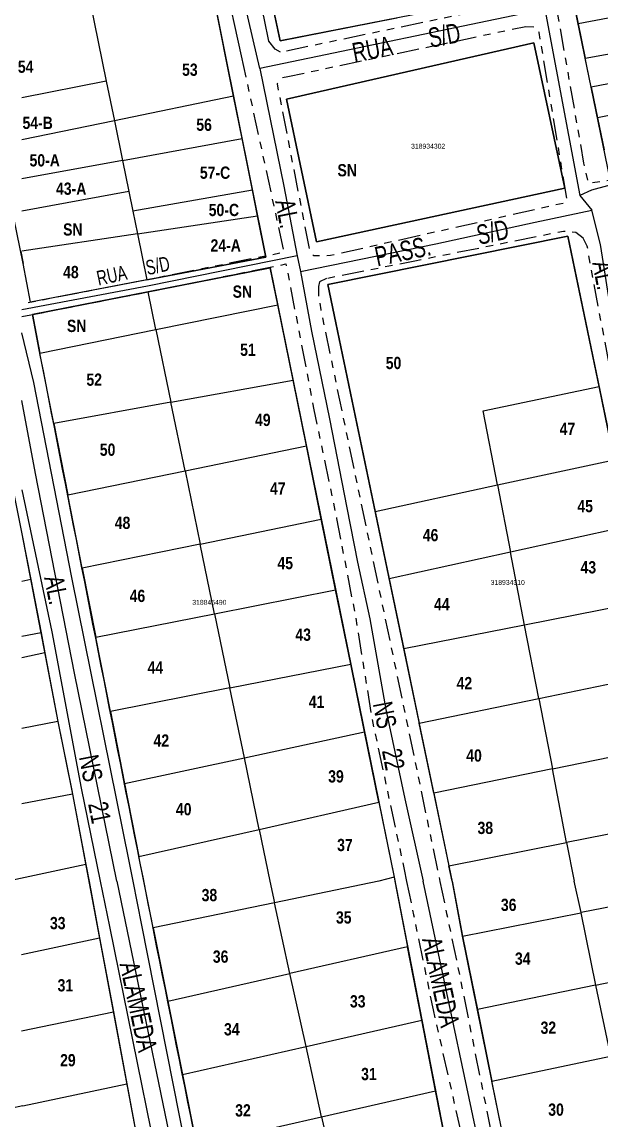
# Model space of a CAD drawing. Extents: x 205316 to 208372, y 4848714 to 4853250.
# Drawn here: x 206955.6 to 207074.1, y 4852518.7 to 4852743.4 of the extents above; entities that cross this region are included whole.
import ezdxf
from ezdxf.enums import TextEntityAlignment as Align

# ---------------------------------------------------------------- set-up
doc = ezdxf.new("R2010")
doc.units = 0
doc.header["$LTSCALE"] = 1.5
doc.header["$MEASUREMENT"] = 0
doc.linetypes.add('TRACO_25', pattern=[8, 3, -1, 1, -1, 1, -1])
for name, color, linetype in [('CD-MALHA-LOTES', 40, 'CONTINUOUS'), ('CD_TXT_QUADRA', 7, 'CONTINUOUS'), ('RU-QUADRAS', 6, 'CONTINUOUS'), ('SV-EIXO-RUA-N-PAV', 6, 'CONTINUOUS'), ('SV-EIXO-RUA-PAV', 20, 'CONTINUOUS'), ('SV-RUA-NAO-PAV-S-GUIA-C-GUIA', 7, 'CONTINUOUS'), ('SV-RUA-PAVIM-S-GUIA-C-GUIA', 7, 'CONTINUOUS'), ('SV-TXT-RUA-N-PAV-S-GUIA-C-GUIA', 7, 'CONTINUOUS'), ('SV-TXT-RUA-PAV-S-GUIA-C-GUIA', 7, 'CONTINUOUS'), ('Th_NmrPort', 7, 'CONTINUOUS')]:
    doc.layers.add(name, color=color, linetype=linetype)
doc.styles.add('ARIAL', font='arial.ttf')
doc.styles.add('ROMANS', font='arial.ttf', dxfattribs={"height": 0.2})
doc.styles.get("Standard").update_dxf_attribs({"font": 'swisscbo.ttf'})

msp = doc.modelspace()

# ---------------------------------------------------------------- linework, layer by layer
at = {"layer": 'CD-MALHA-LOTES', "linetype": 'Continuous'}
for p, q in [((207064.73, 4852765.74), (207069.43, 4852742.95)), ((207005.37, 4852753.85), (207008.42, 4852739.51)), ((206998.91, 4852728.2), (206993.91, 4852753.09)), ((206969.58, 4852747.32), (206972.85, 4852731.26)), ((207093.92, 4852747.7), (207069.43, 4852742.95)), ((207008.42, 4852739.51), (207032.3, 4852744.19)), ((207069.43, 4852742.95), (207070.87, 4852735.95)), ((207070.87, 4852735.95), (207095.4, 4852740.4)), ((207060.32, 4852739.09), (207009.74, 4852727.56)), ((207066.71, 4852709.35), (207060.32, 4852739.09)), ((207072.09, 4852730.03), (207070.87, 4852735.95)), ((207096.54, 4852734.81), (207072.09, 4852730.03)), ((206972.85, 4852731.26), (206955.59, 4852727.81)), ((206972.85, 4852731.26), (206974.51, 4852723.15)), ((207072.09, 4852730.03), (207073.39, 4852723.71)), ((206998.91, 4852728.2), (206974.51, 4852723.15)), ((207000.66, 4852719.49), (206998.91, 4852728.2)), ((207009.74, 4852727.56), (207015.88, 4852698.35)), ((207097.77, 4852728.77), (207073.39, 4852723.71)), ((206974.51, 4852723.15), (206955.59, 4852719.23)), ((206974.51, 4852723.15), (206976.16, 4852715.02)), ((207073.39, 4852723.71), (207074.74, 4852717.17)), ((206976.16, 4852715.02), (207000.66, 4852719.49)), ((207002.77, 4852708.95), (207000.66, 4852719.49)), ((206976.16, 4852715.02), (206955.59, 4852711.27)), ((206976.16, 4852715.02), (206977.46, 4852708.66)), ((207002.77, 4852708.95), (206978.28, 4852704.63)), ((207003.83, 4852703.69), (207002.77, 4852708.95)), ((207015.88, 4852698.35), (207066.71, 4852709.35)), ((206977.46, 4852708.66), (206955.59, 4852704.62)), ((206977.46, 4852708.66), (206978.28, 4852704.63)), ((206978.28, 4852704.63), (206979.23, 4852700)), ((206979.23, 4852700), (207003.83, 4852703.69)), ((207005.52, 4852695.25), (207003.83, 4852703.69)), ((206979.23, 4852700), (206955.59, 4852696.46)), ((206979.23, 4852700), (206981.15, 4852690.58)), ((207067.31, 4852699.53), (207018.18, 4852689.65)), ((207073.71, 4852668.74), (207067.31, 4852699.53)), ((206955.36, 4852696.42), (206955.87, 4852693.91)), ((206957.32, 4852686.01), (206955.87, 4852693.91)), ((206981.15, 4852690.58), (207005.52, 4852695.25)), ((207006.41, 4852693.04), (206981.43, 4852688.14)), ((207007.94, 4852685.49), (207006.41, 4852693.04)), ((206981.15, 4852690.58), (206957.32, 4852686.01)), ((207018.18, 4852689.65), (207027.86, 4852643.21)), ((206981.43, 4852688.14), (206957.74, 4852683.49)), ((206983.02, 4852680.42), (206981.43, 4852688.14)), ((206983.02, 4852680.42), (207007.94, 4852685.49)), ((207011.08, 4852670.06), (207007.94, 4852685.49)), ((206957.74, 4852683.49), (206959.29, 4852675.59)), ((206959.29, 4852675.59), (206983.02, 4852680.42)), ((206983.02, 4852680.42), (206986.09, 4852665.55)), ((206962.12, 4852661.21), (206959.29, 4852675.59)), ((206986.09, 4852665.55), (207011.08, 4852670.06)), ((207013.81, 4852656.64), (207011.08, 4852670.06)), ((207049.95, 4852663.78), (207073.71, 4852668.74)), ((207076.82, 4852653.79), (207073.71, 4852668.74)), ((206986.09, 4852665.55), (206962.12, 4852661.21)), ((206988.99, 4852651.53), (206986.09, 4852665.55)), ((207052.89, 4852648.62), (207049.95, 4852663.78)), ((206962.12, 4852661.21), (206964.99, 4852646.58)), ((206988.99, 4852651.53), (207013.81, 4852656.64)), ((207016.86, 4852641.62), (207013.81, 4852656.64)), ((207052.89, 4852648.62), (207076.82, 4852653.79)), ((206964.99, 4852646.58), (206988.99, 4852651.53)), ((206988.99, 4852651.53), (206992.08, 4852636.53)), ((207027.86, 4852643.21), (207052.89, 4852648.62)), ((207052.89, 4852648.62), (207055.55, 4852634.88)), ((206967.94, 4852631.57), (206964.99, 4852646.58)), ((206992.08, 4852636.53), (207016.86, 4852641.62)), ((207019.79, 4852627.18), (207016.86, 4852641.62)), ((207027.86, 4852643.21), (207030.74, 4852629.43)), ((207079.65, 4852640.18), (207055.55, 4852634.88)), ((206955.59, 4852638.64), (206957.41, 4852629.25)), ((206992.08, 4852636.53), (206967.94, 4852631.57)), ((206995.02, 4852622.27), (206992.08, 4852636.53)), ((207055.55, 4852634.88), (207030.74, 4852629.43)), ((207058.45, 4852619.93), (207055.55, 4852634.88)), ((206967.94, 4852631.57), (206970.72, 4852617.45)), ((206957.41, 4852629.25), (206955.59, 4852628.88)), ((206957.41, 4852629.25), (206959.52, 4852618.35)), ((207030.74, 4852629.43), (207033.73, 4852615.07)), ((206995.02, 4852622.27), (207019.79, 4852627.18)), ((207022.89, 4852611.95), (207019.79, 4852627.18)), ((207082.86, 4852624.73), (207058.45, 4852619.93)), ((206970.72, 4852617.45), (206995.02, 4852622.27)), ((206995.02, 4852622.27), (206998.15, 4852607.1)), ((207058.45, 4852619.93), (207033.73, 4852615.07)), ((207061.36, 4852604.91), (207058.45, 4852619.93)), ((206959.52, 4852618.35), (206955.59, 4852617.58)), ((206959.52, 4852618.35), (206960.31, 4852614.25)), ((206973.7, 4852602.29), (206970.72, 4852617.45)), ((207033.73, 4852615.07), (207036.9, 4852599.85)), ((206960.31, 4852614.25), (206955.59, 4852613.27)), ((206960.31, 4852614.25), (206962.93, 4852600.2)), ((206998.15, 4852607.1), (207022.89, 4852611.95)), ((207025.71, 4852598.09), (207022.89, 4852611.95)), ((207061.36, 4852604.91), (207085.92, 4852609.99)), ((206998.15, 4852607.1), (206973.7, 4852602.29)), ((207001.11, 4852592.79), (206998.15, 4852607.1)), ((207036.9, 4852599.85), (207061.36, 4852604.91)), ((207061.36, 4852604.91), (207064.15, 4852590.53)), ((206973.7, 4852602.29), (206976.6, 4852587.51)), ((206962.93, 4852600.2), (206955.59, 4852598.78)), ((206962.93, 4852600.2), (206965.97, 4852585.36)), ((207039.89, 4852585.52), (207036.9, 4852599.85)), ((207001.11, 4852592.79), (207025.71, 4852598.09)), ((207028.63, 4852583.68), (207025.71, 4852598.09)), ((207064.15, 4852590.53), (207088.91, 4852595.64)), ((206976.6, 4852587.51), (207001.11, 4852592.79)), ((207004.13, 4852578.12), (207001.11, 4852592.79)), ((207064.15, 4852590.53), (207039.89, 4852585.52)), ((207067.07, 4852575.45), (207064.15, 4852590.53)), ((206965.97, 4852585.36), (206955.59, 4852583.34)), ((206965.97, 4852585.36), (206968.7, 4852570.93)), ((206976.6, 4852587.51), (206979.54, 4852572.55)), ((207039.89, 4852585.52), (207042.98, 4852570.68)), ((207004.13, 4852578.12), (207028.63, 4852583.68)), ((207028.63, 4852583.68), (207031.75, 4852568.36)), ((207092.09, 4852580.37), (207067.07, 4852575.45)), ((206979.54, 4852572.55), (207004.13, 4852578.12)), ((207004.13, 4852578.12), (207006.32, 4852567.51)), ((207042.98, 4852570.68), (207067.07, 4852575.45)), ((207067.07, 4852575.45), (207068.61, 4852567.51)), ((206980.54, 4852567.51), (206979.54, 4852572.55)), ((206968.7, 4852570.93), (206951.5, 4852567.23)), ((206968.7, 4852570.93), (206969.35, 4852567.5)), ((207043.65, 4852567.51), (207042.98, 4852570.68)), ((206969.35, 4852567.5), (206971.5, 4852555.95)), ((206982.44, 4852558.02), (206980.54, 4852567.51)), ((207006.32, 4852567.51), (207007.29, 4852563.13)), ((207028.66, 4852567.51), (207007.29, 4852563.13)), ((207031.75, 4852568.36), (207028.66, 4852567.51)), ((207031.75, 4852568.36), (207031.92, 4852567.51)), ((207031.92, 4852567.51), (207034.53, 4852554.09)), ((207043.65, 4852567.51), (207045.77, 4852556.29)), ((207070.03, 4852561.11), (207068.61, 4852567.51)), ((207095.04, 4852566.1), (207070.03, 4852561.11)), ((207007.29, 4852563.13), (206982.44, 4852558.02)), ((207010.45, 4852548.63), (207007.29, 4852563.13)), ((207045.77, 4852556.29), (207069.94, 4852561.09)), ((207070.03, 4852561.11), (207069.94, 4852561.09)), ((207069.94, 4852561.09), (207072.98, 4852546.25)), ((206982.44, 4852558.02), (206985.45, 4852542.96)), ((207045.77, 4852556.29), (207048.81, 4852541.28)), ((206955.51, 4852552.54), (206971.5, 4852555.95)), ((206971.5, 4852555.95), (206974.33, 4852540.77)), ((207034.53, 4852554.09), (207010.45, 4852548.63)), ((207037.44, 4852539.1), (207034.53, 4852554.09)), ((207072.98, 4852546.25), (207097.92, 4852551.43)), ((206985.45, 4852542.96), (207010.45, 4852548.63)), ((207013.75, 4852533.73), (207010.45, 4852548.63)), ((207072.98, 4852546.25), (207048.81, 4852541.28)), ((207072.98, 4852546.25), (207076.01, 4852531.73)), ((206985.45, 4852542.96), (206988.44, 4852527.99)), ((206955.51, 4852536.88), (206974.33, 4852540.77)), ((206974.33, 4852540.77), (206977.07, 4852526.06)), ((207048.81, 4852541.28), (207051.79, 4852526.59)), ((207013.75, 4852533.73), (207037.44, 4852539.1)), ((207040.26, 4852524.62), (207037.44, 4852539.1)), ((206988.44, 4852527.99), (207013.75, 4852533.73)), ((207016.91, 4852519.33), (207013.75, 4852533.73)), ((207051.79, 4852526.59), (207076.01, 4852531.73)), ((206988.44, 4852527.99), (206991.33, 4852513.53)), ((206955.75, 4852521.59), (206977.07, 4852526.06)), ((206977.07, 4852526.06), (206979.78, 4852511.51)), ((207054.78, 4852511.86), (207051.79, 4852526.59)), ((207016.91, 4852519.33), (207040.26, 4852524.62)), ((207043.18, 4852509.65), (207040.26, 4852524.62)), ((206955.75, 4852521.59), (206953.23, 4852521.03)), ((206991.33, 4852513.53), (207016.91, 4852519.33)), ((207016.91, 4852519.33), (207020.13, 4852504.8))]:
    msp.add_line(p, q, dxfattribs=at)
at = {"layer": 'RU-QUADRAS', "linetype": 'Continuous'}
for points in [[(207031.26, 4852928.14), (207080.58, 4852938.48), (207126.1, 4852722.26), (207075.92, 4852711.46)], [(206970.83, 4852916.55), (207021.4, 4852927.46), (207056.91, 4852749.02), (207008.42, 4852739.51)], [(206913.01, 4852903.22), (206961.56, 4852913.91), (207005.52, 4852695.25), (206957.32, 4852686.01), (206955.87, 4852693.91)], [(207009.74, 4852727.56), (207060.32, 4852739.09), (207066.71, 4852709.35), (207015.88, 4852698.35)], [(207018.18, 4852689.65), (207067.31, 4852699.53), (207094.76, 4852567.51), (207103.82, 4852521.45), (207054.78, 4852511.86), (207045.77, 4852556.26), (207043.72, 4852567.4)]]:
    msp.add_lwpolyline(points, close=True, dxfattribs=at)
for points in [[(206957.74, 4852683.49), (207006.41, 4852693.04), (207031.75, 4852568.36), (207043.18, 4852509.65), (206994.17, 4852499.33, -0.001591)], [(206899.45, 4852663.61), (206948.55, 4852673.34), (206955.59, 4852638.64), (206962.93, 4852600.2), (206965.82, 4852586.09), (206982.52, 4852496.82), (206955.55, 4852491.26), (206934.65, 4852486.12, -0.001841)]]:
    msp.add_lwpolyline(points, format="xyb", close=True, dxfattribs=at)
at = {"layer": 'SV-EIXO-RUA-N-PAV', "flags": 128}
for points in [[(207025.48, 4852935.51), (207031.29, 4852905.19), (207035.16, 4852884.3), (207039.88, 4852863.07), (207044.09, 4852843.6), (207049.82, 4852813.27), (207056.39, 4852779.32), (207060.94, 4852756.49), (207062.62, 4852745.95), (207069.75, 4852707.87), (207072.21, 4852704.83)], [(207062.62, 4852745.95), (207004.26, 4852733.84)], [(207004.26, 4852733.84), (207009.21, 4852709.73), (207011.89, 4852695.51), (207012.6, 4852692.3), (207014.82, 4852680.09), (207018.52, 4852662.15), (207022.1, 4852643.92), (207024.24, 4852632.84), (207026.8, 4852621.2), (207030.09, 4852602.68), (207033.98, 4852584.37), (207037.7, 4852567.51)], [(207130.95, 4852720.87), (207125.25, 4852720.18), (207120.52, 4852719.13), (207115.66, 4852718.16), (207107.87, 4852716.49), (207100.44, 4852715.03), (207094.6, 4852713.81), (207088.78, 4852712.53), (207084.24, 4852711.48), (207078.76, 4852710.32), (207075.45, 4852709.82), (207072.18, 4852708.92), (207069.75, 4852707.87)], [(207012.6, 4852692.3), (207040.33, 4852697.98), (207060.62, 4852702.38), (207069.99, 4852704.36), (207072.21, 4852704.83)], [(207099.69, 4852567.51), (207093.67, 4852596.25), (207089.1, 4852618.62), (207083.39, 4852646.55), (207079.65, 4852667.54), (207075.67, 4852686.95), (207073.97, 4852697.81), (207072.21, 4852704.83)], [(207011.89, 4852695.51), (206981.32, 4852689.3), (206955.59, 4852684.43)], [(207051.94, 4852500.25), (207037.7, 4852567.51)]]:
    msp.add_lwpolyline(points, dxfattribs=at)
at = {"layer": 'SV-EIXO-RUA-PAV', "flags": 128}
for points in [[(207004.26, 4852733.84), (206999.11, 4852756.18), (206992.62, 4852789.79), (206985.31, 4852826.67), (206976.83, 4852868.26), (206968.45, 4852909.56), (206965.73, 4852923.96)], [(206975.03, 4852567.51), (206966.34, 4852610.13), (206958.34, 4852650.98), (206955.59, 4852665.9)], [(206975.02, 4852567.51), (206989.95, 4852495.26), (206991.75, 4852488), (206993.85, 4852479.48), (207036.91, 4852268.34)]]:
    msp.add_lwpolyline(points, dxfattribs=at)
at = {"layer": 'SV-RUA-NAO-PAV-S-GUIA-C-GUIA', "linetype": 'TRACO_25', "flags": 128}
for points in [[(207126.71, 4852721.57), (207075.97, 4852710.93), (207071.52, 4852710.31), (207070.61, 4852714.47), (207064.4, 4852750.01), (207060.21, 4852774.67), (207051.96, 4852814.45), (207046.85, 4852842.61), (207041.13, 4852869.68), (207036.95, 4852887.13), (207032.97, 4852908.88), (207029.99, 4852928.14), (207032.26, 4852930.23)], [(207059.77, 4852750.18), (207058.73, 4852748.32), (207057.54, 4852747.39), (207008.52, 4852737.15)], [(207000.46, 4852736.45), (207009.19, 4852696.19), (206981.15, 4852690.58), (206955.59, 4852685.63)], [(207071.29, 4852697.45), (207070.44, 4852699.12), (207068.98, 4852700.29), (207066.43, 4852700.51), (207036.03, 4852694.42), (207017.92, 4852690.84)], [(207097.02, 4852567.51), (207083.75, 4852631.25), (207072.69, 4852689.64), (207071.29, 4852697.45)], [(206955.59, 4852683.07), (206981.43, 4852688.14), (207009.62, 4852693.84), (207015.36, 4852664.01), (207019.98, 4852641.77), (207023.89, 4852621.49), (207027.21, 4852600.83), (207033.83, 4852569.89), (207034.32, 4852567.5)], [(207017.92, 4852690.84), (207016.5, 4852690.18), (207016.29, 4852689.26), (207016.26, 4852687.46), (207016.74, 4852684.45), (207041.14, 4852567.5)], [(207034.32, 4852567.5), (207035.73, 4852560.66), (207039.73, 4852541.24), (207046.35, 4852511.98), (207045.59, 4852508.36), (207044.27, 4852507.2), (207041.97, 4852506.32), (206994.98, 4852497.39), (206993.97, 4852497.41)], [(207041.14, 4852567.5), (207042.51, 4852560.93), (207045.2, 4852548.04), (207051.84, 4852515), (207052.48, 4852512.8), (207053.06, 4852511.56), (207055.47, 4852510.28), (207057.05, 4852510.21), (207103.54, 4852519.54), (207105.33, 4852520.55), (207105.45, 4852523.06), (207098.02, 4852562.7), (207097.94, 4852563.08), (207097.02, 4852567.51)]]:
    msp.add_lwpolyline(points, dxfattribs=at)
msp.add_lwpolyline([(207067.1, 4852707.31), (207061.45, 4852741.22), (207060.59, 4852742.28), (207058.74, 4852742.39), (207009.99, 4852732.14), (207008.91, 4852731.93), (207007.81, 4852730.67), (207014.48, 4852696.43), (207015.26, 4852695.56), (207018.75, 4852695.61), (207066.42, 4852706.32)], close=True, dxfattribs=at)
at = {"layer": 'SV-RUA-PAVIM-S-GUIA-C-GUIA', "flags": 128}
for points in [[(206955.6, 4852914.72), (206961.19, 4852915.85), (206962.45, 4852915.27), (206963.59, 4852914.68), (206964.69, 4852913.03), (206965.64, 4852911.11), (206984.65, 4852817.96), (206996.98, 4852752.29), (207000.46, 4852736.45)], [(207008.52, 4852737.15), (207007.4, 4852737.77), (207006.15, 4852739.42), (207005.22, 4852743.79), (206987.41, 4852828.93), (206980, 4852868.05), (206970.72, 4852911.1), (206970.05, 4852914.44), (206970.46, 4852917.72)], [(206978.33, 4852567.51), (206977.58, 4852571.26), (206965.8, 4852629.66), (206958, 4852669.61), (206955.59, 4852679.74)], [(206955.59, 4852647.65), (206961.69, 4852618.58), (206967.71, 4852586.6), (206971.61, 4852567.51)], [(206971.61, 4852567.51), (206973.5, 4852558.24), (206982.96, 4852511.89), (206986.33, 4852496.99), (206986.29, 4852495.83)], [(206993.97, 4852497.41), (206992.61, 4852498.36), (206991.76, 4852499.95), (206980.12, 4852558.5), (206978.33, 4852567.51)]]:
    msp.add_lwpolyline(points, dxfattribs=at)

# ---------------------------------------------------------------- texts
at = {"layer": 'CD_TXT_QUADRA', "color": 7, "linetype": 'Continuous', "style": 'ROMANS'}
for s, p in [('318934302', (207038.73, 4852717.94)), ('318934310', (207055.01, 4852628.67)), ('318846490', (206993.95, 4852624.6))]:
    msp.add_text(s, height=1, dxfattribs=at).set_placement(p, align=Align.MIDDLE)
at = {"layer": 'SV-TXT-RUA-N-PAV-S-GUIA-C-GUIA', "style": 'ARIAL', "width": 0.7}
for s, height, rotation, p in [('RUA       S/D', 4, 11, (207023.64, 4852735.04)), ('AL.                                                                                           NS    22', 4, 281, (207007.39, 4852706.66)), ('PASS.         S/D', 4, 12, (207028.31, 4852693.31)), ('RUA     S/D', 3, 12, (206971.26, 4852689.4)), ('AL.                                                                           NS        23', 4, 281, (207072.28, 4852694.07)), ('ALAMEDA', 4, 282, (207037.44, 4852555.65))]:
    msp.add_text(s, height=height, rotation=rotation, dxfattribs=at).set_placement(p)
at = {"layer": 'SV-TXT-RUA-PAV-S-GUIA-C-GUIA', "style": 'ARIAL', "width": 0.7}
for s, rotation, p in [('AL.                             NS    21', 281, (206960.12, 4852629.64)), ('ALAMEDA', 282, (206975.56, 4852550.58))]:
    msp.add_text(s, height=4, rotation=rotation, dxfattribs=at).set_placement(p)
at = {"layer": 'Th_NmrPort', "color": 1}
for s, p in [('54', (206954.76, 4852734.2)), ('53', (206988.37, 4852733.59)), ('54-B', (206955.71, 4852722.71)), ('56', (206991.28, 4852722.33)), ('50-A', (206957.15, 4852715.05)), ('57-C', (206992.01, 4852712.52)), ('SN', (207020.17, 4852713.02)), ('43-A', (206962.57, 4852709.25)), ('50-C', (206993.82, 4852704.89)), ('SN', (206964.02, 4852700.9)), ('24-A', (206994.19, 4852697.63)), ('48', (206964.02, 4852692.18)), ('SN', (206998.72, 4852688.18)), ('SN', (206964.81, 4852681.16)), ('51', (207000.25, 4852676.28)), ('50', (207030.05, 4852673.58)), ('52', (206968.79, 4852670.17)), ('49', (207003.3, 4852661.93)), ('47', (207065.63, 4852660.08)), ('50', (206971.53, 4852655.83)), ('47', (207006.36, 4852647.89)), ('45', (207069.26, 4852644.28)), ('48', (206974.59, 4852640.87)), ('46', (207037.63, 4852638.35)), ('45', (207007.88, 4852632.63)), ('43', (207069.91, 4852631.77)), ('46', (206977.64, 4852625.91)), ('44', (207039.93, 4852624.2)), ('43', (207011.55, 4852617.98)), ('44', (206981.31, 4852611.26)), ('42', (207044.55, 4852608.07)), ('41', (207014.3, 4852604.24)), ('42', (206982.53, 4852596.31)), ('40', (207046.52, 4852593.25)), ('39', (207018.27, 4852588.98)), ('40', (206987.11, 4852582.26)), ('38', (207048.83, 4852578.44)), ('37', (207020.1, 4852574.94)), ('38', (206992.37, 4852564.69)), ('36', (207053.61, 4852562.69)), ('35', (207019.86, 4852560.11)), ('33', (206961.33, 4852558.96)), ('36', (206994.66, 4852552.1)), ('34', (207056.49, 4852551.69)), ('31', (206962.89, 4852546.23)), ('33', (207022.72, 4852542.95)), ('34', (206996.95, 4852537.23)), ('32', (207061.73, 4852537.55)), ('29', (206963.41, 4852530.9)), ('31', (207025.01, 4852528.07)), ('32', (206999.24, 4852520.63)), ('30', (207063.3, 4852520.79))]:
    msp.add_text(s, height=2.5, dxfattribs=at).set_placement(p, align=Align.MIDDLE_LEFT)

doc.saveas('drawing.dxf')
